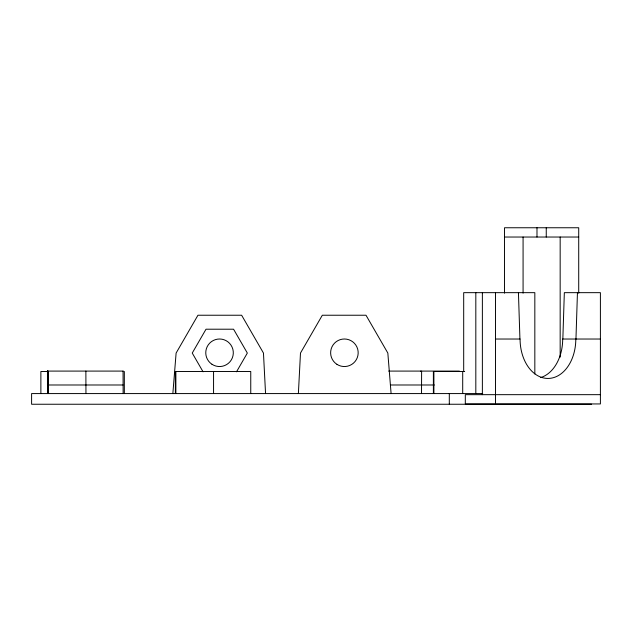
<?xml version="1.0" encoding="UTF-8"?>
<svg xmlns="http://www.w3.org/2000/svg" width="632" height="632" viewBox="0 0 632 632"><rect width="100%" height="100%" fill="white"/><g stroke="black" fill="none" stroke-linecap="round" stroke-linejoin="round"><path stroke-width="0.95" d="M562.843 339.029L564.337 292.663L600.4 292.663L600.4 403.943L465.31 403.943L465.31 394.668L600.4 394.668M575.957 339.029L577.451 292.663M298.383 393.578L300.484 353.059L322.32 315.234L365.999 315.234L387.835 353.059L391.097 393.578M172.852 393.578L176.115 353.059L197.95 315.234L241.629 315.234L263.465 353.059L265.558 393.578M236.51 371.806L247.333 353.059L233.564 329.209L206.016 329.209L192.246 353.059L203.062 371.806M504.526 237.032L578.715 237.032M495.488 339.029L520.073 339.029A39.413 27.871 -90 0 0 547.944 378.442A39.413 27.871 -90 0 0 575.807 339.029M600.4 339.029L562.693 339.029A39.413 27.871 90 0 1 540.771 377.533M123.066 384.991L47.463 384.991L47.463 371.087L123.177 371.087M388.664 371.087L459.409 371.087M47.748 371.49L40.875 371.49L40.875 393.578M464.662 371.49L433.386 371.49L433.386 393.578M390.671 384.991L434.334 384.991M482.698 393.578L31.6 393.578L31.6 404.243L591.599 404.243M518.438 292.663L519.931 339.029M578.715 293.145L578.715 227.757L504.526 227.757L504.526 293.145M560.165 237.032L560.165 357.143M546.253 227.757L546.253 237.032M536.987 227.757L536.987 237.032M534.83 373.978L534.83 292.663L463.691 292.663L463.691 371.49M523.075 237.032L523.075 293.145M495.488 292.663L495.488 403.943M482.374 292.663L482.374 394.668M475.817 292.663L475.817 393.578M462.703 371.49L462.703 393.578M449.305 393.578L449.305 404.243M433.892 371.49L433.892 393.578M421.615 371.087L421.52 393.578M420.604 371.087L420.604 371.49M250.754 393.578L250.754 371.49L175.372 371.49L175.372 393.578M213.561 371.49L213.561 393.578M175.87 371.49L175.87 393.578M124.33 371.49L124.33 393.578M123.066 371.087L123.137 393.578M85.952 393.578L85.873 371.087M48.301 384.777L48.301 393.578L48.182 371.087M48.008 384.777L48.008 393.578M47.756 371.087L47.795 393.578M47.684 371.087L47.684 384.991M47.503 371.063L47.503 393.578M212.004 364.301A13.77 13.77 0 0 0 233.287 353.533A13.77 13.77 0 0 0 213.324 340.482A13.77 13.77 0 0 0 212.004 364.301M336.975 364.364A13.77 13.77 0 0 0 358.162 353.407A13.77 13.77 0 0 0 338.081 340.537A13.77 13.77 0 0 0 336.975 364.364"/></g></svg>
